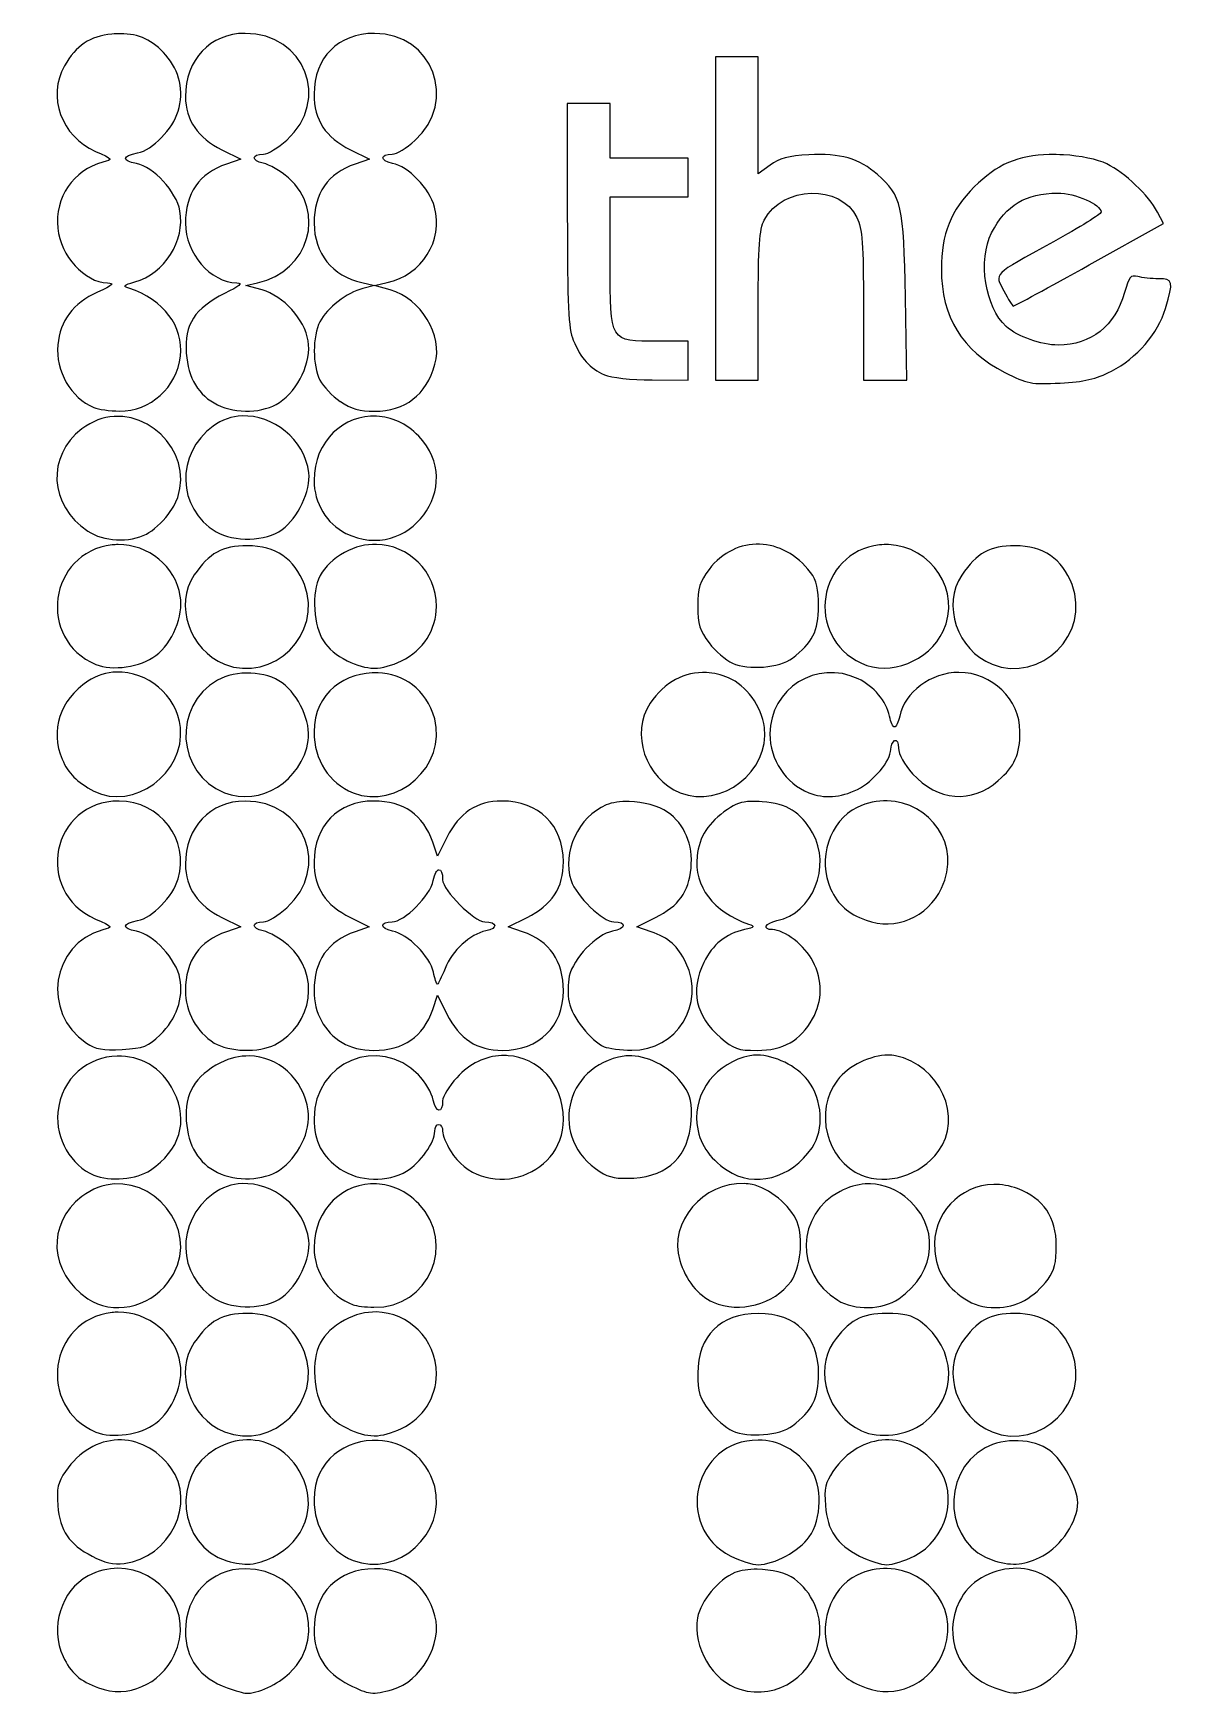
# Model space of a CAD drawing. Extents: x 1 to 209, y 3 to 284.
# Drawn here: x 8.57 to 38.69, y 239.8 to 283.84 of the extents above; entities that cross this region are included whole.
import ezdxf

# ---------------------------------------------------------------- set-up
doc = ezdxf.new("R2010")
doc.units = 0
doc.layers.add('Layer_1', color=7, linetype='CONTINUOUS')

msp = doc.modelspace()

# ---------------------------------------------------------------- linework, layer by layer
at = {"layer": 'Layer_1', "color": 7}
for points in [[(10.86776, 283.830365), (10.86776, 283.830365)], [(14.161272, 283.840287), (14.161272, 283.840287)], [(17.581011, 283.839735), (17.581011, 283.839735)], [(26.585113, 283.222925), (26.585113, 278.952109), (26.585113, 274.681293), (27.151211, 274.681293), (27.716758, 274.681293), (27.716758, 276.641415)], [(28.030399, 280.361016), (27.716758, 280.129505), (27.716758, 281.676215), (27.716758, 283.222925), (27.151211, 283.222925), (26.585113, 283.222925), (26.585113, 283.222925)], [(22.67424, 281.988203), (22.67424, 279.051879)], [(23.806437, 277.774162), (23.806437, 279.518208), (24.835556, 279.518208), (25.864674, 279.518208), (25.864674, 280.032491), (25.864674, 280.547326), (24.835556, 280.547326), (23.806437, 280.547326), (23.806437, 281.267765), (23.806437, 281.988203), (23.240338, 281.988203), (22.67424, 281.988203), (22.67424, 281.988203)], [(13.549423, 280.763403), (14.04717, 280.516458), (13.671241, 280.387474)], [(16.947114, 280.763403), (17.444861, 280.516458), (17.068932, 280.387474)], [(35.405658, 280.638828), (35.405658, 280.638828)], [(36.460687, 277.725104), (38.41695, 278.814306), (38.25875, 279.12023)], [(14.609961, 277.063646), (14.183871, 277.183811), (14.492552, 277.252162)], [(17.24918, 277.255469), (17.581011, 277.181055), (17.272331, 277.101129)], [(17.996628, 277.066402), (17.581011, 277.183811), (17.912843, 277.256571)], [(30.495985, 276.646376), (30.495985, 274.681293), (31.070903, 274.681293), (31.64582, 274.681293), (31.605031, 276.867965)], [(24.912726, 274.685152), (25.864674, 274.681293), (25.864674, 275.195577), (25.864674, 275.710412), (25.06431, 275.710412)], [(16.678672, 274.117951), (16.679774, 274.117951)], [(10.701293, 273.723833), (10.701293, 273.723833)], [(14.082448, 273.734857), (14.082448, 273.734857)], [(17.636684, 273.728242), (17.636684, 273.728242)], [(10.809883, 270.337166), (10.809883, 270.337166)], [(14.224662, 270.305195), (14.224662, 270.305195)], [(17.632274, 270.34378), (17.632274, 270.343229)], [(17.632274, 270.34378), (17.632274, 270.34378)], [(27.752035, 270.34819), (27.752035, 270.34819)], [(31.154136, 270.337166), (31.154136, 270.337166)], [(34.499463, 270.305195), (34.499463, 270.305195)], [(10.771298, 266.970342), (10.771298, 266.970342)], [(14.311754, 266.942783), (14.311754, 266.942783)], [(17.674167, 266.949949), (17.674167, 266.949949)], [(26.350846, 266.95546), (26.350846, 266.95546)], [(33.017243, 266.960972), (33.017243, 266.960972)], [(10.833585, 263.565486), (10.833585, 263.565486)], [(14.161272, 263.564383), (14.161272, 263.564383)], [(17.558963, 263.564383), (17.558963, 263.564383)], [(24.303633, 263.550605), (24.303633, 263.550605)], [(27.52273, 263.553359), (27.52273, 263.553359)], [(31.123819, 263.572101), (31.123819, 263.572101)], [(19.49428, 262.603616), (19.247335, 262.105869), (19.117799, 262.481798)], [(19.282613, 261.749784), (19.282613, 261.749784)], [(13.549423, 260.4875), (14.04717, 260.240556), (13.671241, 260.111572)], [(16.946011, 260.4875), (17.443759, 260.240556), (17.067279, 260.111572)], [(21.488576, 260.111572), (21.112096, 260.240556), (21.609844, 260.4875)], [(24.884614, 260.111572), (24.508685, 260.240556), (25.00092, 260.4875)], [(19.117799, 258.061049), (19.247335, 258.436981), (19.49428, 257.939231)], [(16.729935, 257.182966), (16.729935, 257.183516)], [(10.785629, 256.827431), (10.785629, 256.827431)], [(14.27372, 256.831289), (14.27372, 256.831289)], [(20.9324, 256.841762), (20.9324, 256.841762)], [(24.375842, 256.8368), (24.375842, 256.8368)], [(27.68589, 256.854992), (27.68589, 256.854992)], [(31.151932, 256.853889), (31.151932, 256.853889)], [(16.678672, 253.843701), (16.678672, 253.843151)], [(10.704049, 253.451787), (10.704049, 253.451787)], [(14.082448, 253.460057), (14.082448, 253.460057)], [(17.636684, 253.453441), (17.636684, 253.453441)], [(27.34138, 253.460057), (27.34138, 253.460057)], [(30.54394, 253.450134), (30.54394, 253.450134)], [(33.938326, 253.438007), (33.938326, 253.438007)], [(10.809883, 250.063467), (10.809883, 250.063467)], [(14.224662, 250.031497), (14.224662, 250.031497)], [(17.632274, 250.069532), (17.632274, 250.069532)], [(27.716758, 250.031497), (27.716758, 250.031497)], [(31.113346, 250.030947), (31.113346, 250.030947)], [(34.499463, 250.030947), (34.499463, 250.030947)], [(10.798859, 246.689481), (10.798859, 246.689481)], [(14.207574, 246.690581), (14.207574, 246.690581)], [(17.674167, 246.6757), (17.674167, 246.6757)], [(27.716758, 246.68562), (27.716758, 246.68562)], [(31.07421, 246.690031), (31.07421, 246.690031)], [(34.586003, 246.668534), (34.586003, 246.668534)], [(10.800512, 243.299506), (10.800512, 243.299506)], [(14.161272, 243.287379), (14.161272, 243.287379)], [(17.579909, 243.286826), (17.579909, 243.286826)], [(27.689748, 243.273048), (27.689748, 243.273048)], [(31.123819, 243.295645), (31.123819, 243.295645)], [(34.450954, 243.297852), (34.450954, 243.297852)]]:
    msp.add_lwpolyline(points, dxfattribs=at)
for points in [[(10.647274, 283.818789), (10.058644, 283.762232), (9.700415, 283.522965), (9.392708, 282.981493)], [(10.86776, 283.830365), (10.797115, 283.829998), (10.723831, 283.826149), (10.647274, 283.818789)], [(12.06941, 283.264266), (11.72144, 283.660588), (11.362278, 283.832875), (10.86776, 283.830365)], [(14.161272, 283.840287), (13.245122, 283.840287), (12.588103, 283.142272), (12.588103, 282.167899)], [(15.263151, 281.021371), (16.431438, 282.076826), (15.742055, 283.840287), (14.161272, 283.840287)], [(17.581011, 283.839735), (16.620694, 283.839735), (15.986345, 283.201716), (15.986345, 282.234596)], [(18.649266, 281.01145), (19.794129, 282.045738), (19.116611, 283.839735), (17.581011, 283.839735)], [(12.395178, 281.783702), (12.553081, 282.310667), (12.435085, 282.847791), (12.06941, 283.264266)], [(9.392708, 282.981493), (8.929864, 282.167056), (9.307913, 281.124582), (10.211814, 280.722613)], [(12.588103, 282.167899), (12.588103, 281.55734), (12.916765, 281.077149), (13.549423, 280.763403)], [(15.986345, 282.234596), (15.985837, 281.552183), (16.287335, 281.090583), (16.947114, 280.763403)], [(11.325269, 280.681272), (11.717389, 280.760491), (12.254293, 281.313492), (12.395178, 281.783702)], [(14.652405, 280.650404), (14.762104, 280.650404), (15.037119, 280.817156), (15.263151, 281.021371)], [(18.050095, 280.650404), (18.159795, 280.650404), (18.429246, 280.812652), (18.649266, 281.01145)], [(10.211814, 280.722613), (10.677029, 280.515716), (10.680247, 280.511477), (10.405842, 280.437083)], [(11.293299, 280.401254), (10.893841, 280.476184), (10.90758, 280.596887), (11.325269, 280.681272)], [(14.640278, 280.409523), (14.317416, 280.474067), (14.326297, 280.650404), (14.652405, 280.650404)], [(18.055607, 280.406215), (17.718832, 280.473525), (17.714956, 280.650404), (18.050095, 280.650404)], [(29.050147, 280.632213), (28.522306, 280.602383), (28.264364, 280.533961), (28.030399, 280.361016)], [(30.869709, 280.109662), (30.382735, 280.537228), (29.887161, 280.679514), (29.050147, 280.632213)], [(35.405658, 280.638828), (34.577271, 280.624215), (34.014591, 280.374444), (33.424591, 279.784444)], [(35.778282, 280.631111), (35.648251, 280.638311), (35.524, 280.640917), (35.405658, 280.638828)], [(36.92481, 280.391884), (36.679954, 280.510728), (36.221117, 280.606558), (35.778282, 280.631111)], [(10.405842, 280.437083), (9.623579, 280.22505), (9.136972, 279.511409), (9.215768, 278.691385)], [(12.44148, 279.153854), (12.346145, 279.662108), (11.743556, 280.316785), (11.293299, 280.401254)], [(13.671241, 280.387474), (12.94895, 280.139147), (12.588103, 279.619138), (12.588103, 278.826432)], [(15.305595, 280.02753), (15.103608, 280.204879), (14.804531, 280.376672), (14.640278, 280.409523)], [(17.068932, 280.387474), (16.347036, 280.139288), (15.986345, 279.619142), (15.986345, 278.828637)], [(19.165755, 279.248663), (19.030627, 279.750539), (18.484162, 280.320504), (18.055607, 280.406215)], [(31.605031, 276.867965), (31.55996, 279.303825), (31.503439, 279.55326), (30.869709, 280.109662)], [(38.25875, 279.12023), (38.031984, 279.558747), (37.399931, 280.161308), (36.92481, 280.391884)], [(14.492552, 277.252162), (15.852327, 277.555014), (16.31643, 279.139998), (15.305595, 280.02753)], [(27.87661, 278.910217), (28.348345, 279.822388), (29.901758, 279.863286), (30.323454, 278.974709)], [(33.424591, 279.784444), (32.805141, 279.164995), (32.554223, 278.539265), (32.554223, 277.61431)], [(17.912843, 277.256571), (18.836359, 277.459997), (19.404318, 278.36274), (19.165755, 279.248663)], [(33.882101, 278.570117), (34.259687, 279.306379), (34.781535, 279.620734), (35.62284, 279.620734)], [(35.62284, 279.620734), (36.093558, 279.620367), (36.773776, 279.323852), (36.773776, 279.119128)], [(11.250304, 277.274761), (12.026387, 277.485186), (12.588264, 278.371421), (12.44148, 279.153854)], [(12.588103, 278.826432), (12.588103, 278.02447), (13.247164, 277.260385), (13.946849, 277.250508)], [(15.986345, 278.828637), (15.986966, 278.030654), (16.468807, 277.430306), (17.24918, 277.255469)], [(22.67424, 279.051879), (22.67424, 276.64221), (22.702532, 276.047215), (22.832439, 275.736319)], [(27.716758, 276.641415), (27.716758, 278.210119), (27.749102, 278.663611), (27.87661, 278.910217)], [(30.323454, 278.974709), (30.465638, 278.675046), (30.495985, 278.270395), (30.495985, 276.646376)], [(36.773776, 279.119128), (36.773776, 279.067791), (36.206565, 278.713939), (35.513145, 278.332543)], [(9.215768, 278.691385), (9.285477, 277.965819), (9.924386, 277.264376), (10.529865, 277.248854)], [(34.2674, 276.100121), (33.710942, 276.594236), (33.514479, 277.853273), (33.882101, 278.570117)], [(35.513145, 278.332543), (33.865532, 277.426271), (33.959848, 277.520156), (34.205664, 277.03829)], [(25.06431, 275.710412), (23.785815, 275.710412), (23.806437, 275.676151), (23.806437, 277.774162)], [(32.554223, 277.61431), (32.554223, 276.352071), (33.105302, 275.453131), (34.228264, 274.885243)], [(34.457019, 276.636454), (34.482588, 276.636454), (35.384517, 277.126257), (36.460687, 277.725104)], [(37.74116, 277.417526), (37.55574, 277.467282), (37.50614, 277.407208), (37.390036, 276.992539)], [(10.263077, 277.003563), (9.618538, 276.710419), (9.277857, 276.257398), (9.215768, 275.611194)], [(10.529865, 277.248854), (10.733489, 277.243633), (10.677803, 277.192229), (10.263077, 277.003563)], [(11.095963, 277.107743), (10.922115, 277.166445), (10.946096, 277.192296), (11.250304, 277.274761)], [(12.453607, 275.312435), (12.53912, 276.108979), (12.019423, 276.795916), (11.095963, 277.107743)], [(13.946849, 277.250508), (14.116323, 277.248137), (14.023101, 277.168027), (13.617773, 276.967734)], [(15.828698, 275.719232), (15.732488, 276.288756), (15.174462, 276.904529), (14.609961, 277.063646)], [(17.272331, 277.101129), (16.851876, 276.992191), (16.326909, 276.585856), (16.140135, 276.224696)], [(19.178433, 275.100217), (19.397466, 275.863939), (18.813379, 276.835883), (17.996628, 277.066402)], [(34.205664, 277.03829), (34.318355, 276.817423), (34.431619, 276.636454), (34.457019, 276.636454)], [(37.390036, 276.992539), (37.142132, 276.107095), (36.511219, 275.607335), (35.641579, 275.607335)], [(38.291824, 277.358546), (38.107843, 277.359308), (37.859947, 277.385634), (37.74116, 277.417526)], [(38.474275, 276.573615), (38.689554, 277.29856), (38.675985, 277.355724), (38.291824, 277.358546)], [(13.617773, 276.967734), (12.833675, 276.580271), (12.557433, 276.149059), (12.610152, 275.394566)], [(37.044974, 274.916662), (37.713051, 275.258716), (38.278384, 275.913977), (38.474275, 276.573615)], [(16.140135, 276.224696), (15.940434, 275.840902), (15.941055, 275.064068), (16.140135, 274.679088)], [(15.069123, 274.089288), (15.572043, 274.422537), (15.921154, 275.172003), (15.828698, 275.719232)], [(22.832439, 275.736319), (23.034849, 275.251885), (23.26517, 274.995961), (23.652096, 274.82516)], [(35.641579, 275.607335), (35.18342, 275.607335), (34.577675, 275.824616), (34.2674, 276.100121)], [(9.215768, 275.611194), (9.149813, 274.925027), (9.561281, 274.211872), (10.169922, 273.956996)], [(10.849019, 273.864393), (11.659307, 273.853244), (12.365299, 274.489955), (12.453607, 275.312435)], [(12.610152, 275.394566), (12.656747, 274.728042), (12.928279, 274.278026), (13.434219, 274.028655)], [(17.579357, 273.858329), (18.394218, 273.858922), (18.94512, 274.28674), (19.178433, 275.100217)], [(23.652096, 274.82516), (23.832803, 274.745376), (24.355563, 274.687974), (24.912726, 274.685152)], [(34.228264, 274.885243), (34.822031, 274.585015), (34.930475, 274.564343), (35.692842, 274.603572)], [(35.692842, 274.603572), (36.321492, 274.635915), (36.641255, 274.709935), (37.044974, 274.916662)], [(16.140135, 274.679088), (16.225648, 274.513706), (16.468021, 274.261094), (16.678672, 274.117951)], [(10.169922, 273.956996), (10.283149, 273.909612), (10.588528, 273.868061), (10.849019, 273.864393)], [(13.434219, 274.028655), (13.931636, 273.783488), (14.647765, 273.810114), (15.069123, 274.089288)], [(16.679774, 274.117951), (16.964, 273.924827), (17.196072, 273.858329), (17.579357, 273.858329)], [(10.701293, 273.723833), (10.416813, 273.704599), (10.125586, 273.60162), (9.850768, 273.392001)], [(12.132799, 271.129262), (13.040093, 272.318808), (11.934041, 273.80718), (10.701293, 273.723833)], [(13.317912, 273.468069), (12.320849, 272.729804), (12.361645, 271.293327), (13.397287, 270.676163)], [(14.082448, 273.734857), (13.813713, 273.723844), (13.549511, 273.639554), (13.317912, 273.468069)], [(15.846888, 272.232244), (15.733646, 273.141648), (14.888653, 273.767891), (14.082448, 273.734857)], [(17.636684, 273.728242), (16.788755, 273.767987), (15.984692, 273.09553), (15.984692, 272.032704)], [(18.748485, 273.202383), (18.416424, 273.544974), (18.022106, 273.710176), (17.636684, 273.728242)], [(9.850768, 273.392001), (8.91221, 272.676116), (8.987306, 271.381182), (10.007313, 270.693802)], [(16.826398, 270.633168), (18.472064, 269.822203), (20.019614, 271.890896), (18.748485, 273.202383)], [(15.139679, 270.731836), (15.559117, 271.037341), (15.904461, 271.769879), (15.846888, 272.232244)], [(15.984692, 272.032704), (15.984692, 271.434986), (16.315632, 270.884854), (16.826398, 270.633168)], [(11.558984, 270.614427), (11.72304, 270.699291), (11.981359, 270.930719), (12.132799, 271.129262)], [(10.007313, 270.693802), (10.417382, 270.417451), (11.109969, 270.382243), (11.558984, 270.614427)], [(13.397287, 270.676163), (13.866651, 270.396453), (14.716176, 270.423367), (15.139679, 270.731836)], [(10.65003, 270.327244), (8.971852, 270.138098), (8.658069, 267.830485), (10.221185, 267.173189)], [(10.809883, 270.337166), (10.756926, 270.336517), (10.703489, 270.333269), (10.65003, 270.327244)], [(12.452504, 268.975664), (12.324737, 269.763064), (11.604239, 270.346734), (10.809883, 270.337166)], [(14.224662, 270.305195), (13.560593, 270.305195), (13.215374, 270.116087), (12.819614, 269.534596)], [(15.731133, 269.279935), (15.468214, 269.968416), (14.973171, 270.305195), (14.224662, 270.305195)], [(16.79112, 270.128806), (16.183298, 269.787177), (15.951278, 269.343554), (16.003433, 268.622335)], [(17.632274, 270.343229), (17.353696, 270.349641), (17.065136, 270.282815), (16.79112, 270.128806)], [(19.214813, 268.70171), (19.214813, 269.648071), (18.46801, 270.324543), (17.632274, 270.34378)], [(27.752035, 270.34819), (27.259935, 270.363659), (26.770619, 270.143232), (26.418646, 269.681771)], [(29.100309, 269.597435), (28.739036, 270.081319), (28.244137, 270.332721), (27.752035, 270.34819)], [(30.92428, 270.327244), (29.276667, 270.141513), (28.932646, 267.902666), (30.444172, 267.202955)], [(31.154136, 270.337166), (31.078816, 270.339283), (31.002111, 270.33601), (30.92428, 270.327244)], [(32.602729, 268.049622), (33.098029, 269.093375), (32.283916, 270.305408), (31.154136, 270.337166)], [(34.499463, 270.305195), (33.835394, 270.305195), (33.490174, 270.115536), (33.094414, 269.534045)], [(36.00483, 269.28214), (35.742928, 269.96794), (35.246872, 270.305195), (34.499463, 270.305195)], [(12.819614, 269.534596), (12.288528, 268.754255), (12.698237, 267.545917), (13.617773, 267.179254)], [(26.418646, 269.681771), (26.172605, 269.359191), (26.122092, 269.193382), (26.122092, 268.71053)], [(29.311975, 268.71053), (29.311975, 269.158443), (29.258071, 269.386135), (29.100309, 269.597435)], [(33.094414, 269.534045), (32.563328, 268.753701), (32.972485, 267.545392), (33.892022, 267.178701)], [(13.617773, 267.179254), (14.899599, 266.668093), (16.225304, 267.986003), (15.731133, 269.279935)], [(33.892022, 267.178701), (35.183555, 266.663702), (36.503094, 267.977458), (36.00483, 269.28214)], [(11.803173, 267.406353), (12.242452, 267.741382), (12.537199, 268.453866), (12.452504, 268.975664)], [(16.003433, 268.622335), (16.054205, 267.920646), (16.279786, 267.564973), (16.85947, 267.271857)], [(18.293181, 267.267999), (18.870806, 267.550024), (19.214813, 268.084886), (19.214813, 268.70171)], [(26.122092, 268.71053), (26.122092, 268.227789), (26.172336, 268.062026), (26.418095, 267.739841)], [(28.619097, 267.339105), (29.143551, 267.73066), (29.311975, 268.064608), (29.311975, 268.71053)], [(26.418095, 267.739841), (26.58105, 267.52617), (26.858813, 267.286301), (27.035456, 267.206263)], [(30.444172, 267.202955), (31.197592, 266.854213), (32.227006, 267.257847), (32.602729, 268.049622)], [(10.221185, 267.173189), (10.651687, 266.992172), (11.406114, 267.103472), (11.803173, 267.406353)], [(27.035456, 267.206263), (27.45941, 267.014267), (28.275633, 267.082678), (28.619097, 267.339105)], [(30.354324, 266.793403), (29.262857, 267.311337), (28.02599, 266.537396), (28.02599, 265.336541)], [(10.771298, 266.970342), (10.507464, 266.963258), (10.243914, 266.886155), (10.007313, 266.726705)], [(12.453607, 265.505764), (12.35914, 266.385513), (11.5628, 266.99161), (10.771298, 266.970342)], [(14.311754, 266.942783), (14.000289, 266.955314), (13.680852, 266.893741), (13.433667, 266.754817)], [(15.142986, 266.685916), (14.92655, 266.843509), (14.623217, 266.930241), (14.311754, 266.942783)], [(17.674167, 266.949949), (16.839808, 266.989336), (15.984692, 266.436821), (15.984692, 265.388354)], [(16.85947, 267.271857), (17.378082, 267.009672), (17.762096, 267.008685), (18.293181, 267.267999)], [(19.170716, 265.738377), (18.959603, 266.53066), (18.323112, 266.919313), (17.674167, 266.949949)], [(26.350846, 266.95546), (25.775649, 266.987354), (25.240455, 266.704822), (24.863667, 266.145725)], [(26.935135, 266.817104), (26.738905, 266.899098), (26.542579, 266.944829), (26.350846, 266.95546)], [(33.017243, 266.960972), (32.284707, 266.960972), (31.580418, 266.440512), (31.453447, 265.805625)], [(34.628997, 265.398827), (34.630126, 266.24699), (33.89374, 266.960972), (33.017243, 266.960972)], [(10.007313, 266.726705), (9.26552, 266.226833), (9.006418, 265.436789), (9.332075, 264.667366)], [(13.433667, 266.754817), (12.238654, 266.083185), (12.349918, 264.28876), (13.617773, 263.783215)], [(15.830903, 265.159601), (15.904958, 265.649624), (15.581955, 266.366271), (15.142986, 266.685916)], [(27.879366, 265.510725), (27.806694, 266.062329), (27.402015, 266.622032), (26.935135, 266.817104)], [(31.185005, 265.805625), (31.106209, 266.199635), (30.774355, 266.594069), (30.354324, 266.793403)], [(24.863667, 266.145725), (24.331171, 265.355531), (24.736246, 264.150979), (25.65852, 263.783215)], [(17.013811, 263.783215), (18.187121, 263.315347), (19.499392, 264.504925), (19.170716, 265.738377)], [(31.318951, 265.520095), (31.276504, 265.520095), (31.216445, 265.648484), (31.185005, 265.805625)], [(31.453447, 265.805625), (31.422007, 265.648484), (31.361397, 265.520095), (31.318951, 265.520095)], [(10.169922, 263.829519), (11.207032, 263.288753), (12.583203, 264.298728), (12.453607, 265.505764)], [(13.617773, 263.783215), (14.556332, 263.408932), (15.671109, 264.102228), (15.830903, 265.159601)], [(15.984692, 265.388354), (15.984692, 264.65356), (16.380702, 264.035663), (17.013811, 263.783215)], [(25.65852, 263.783215), (26.739967, 263.351979), (28.031484, 264.356436), (27.879366, 265.510725)], [(28.02599, 265.336541), (28.02599, 264.65297), (28.439525, 264.028664), (29.055108, 263.783215)], [(31.216425, 264.928642), (31.216419, 265.020844), (31.262337, 265.124606), (31.318951, 265.159601)], [(31.318951, 265.159601), (31.377314, 265.195669), (31.422027, 265.109244), (31.422027, 264.960062)], [(34.05849, 264.103472), (34.492322, 264.484388), (34.628997, 264.792614), (34.628997, 265.398827)], [(9.332075, 264.667366), (9.490232, 264.293676), (9.719947, 264.06413), (10.169922, 263.829519)], [(30.334481, 263.871963), (30.760774, 264.080101), (31.216425, 264.625761), (31.216425, 264.928642)], [(31.422027, 264.960062), (31.422027, 264.802469), (31.570958, 264.532331), (31.793547, 264.285923)], [(31.793547, 264.285923), (32.449516, 263.559878), (33.356152, 263.486817), (34.05849, 264.103472)], [(29.055108, 263.783215), (29.460577, 263.621502), (29.881486, 263.650785), (30.334481, 263.871963)], [(10.833585, 263.565486), (9.046244, 263.565486), (8.570099, 261.177923), (10.211814, 260.447814)], [(12.395178, 261.508902), (12.702377, 262.534215), (11.919181, 263.565486), (10.833585, 263.565486)], [(14.161272, 263.564383), (13.245122, 263.564383), (12.588103, 262.866368), (12.588103, 261.891996)], [(15.263151, 260.745468), (16.431438, 261.800923), (15.742055, 263.564383), (14.161272, 263.564383)], [(17.558963, 263.564383), (16.620094, 263.563536), (15.984692, 262.916104), (15.984692, 261.958693)], [(19.117799, 262.481798), (18.869613, 263.203694), (18.349467, 263.564383), (17.558963, 263.564383)], [(20.945078, 263.564383), (20.284791, 263.564383), (19.817396, 263.255211), (19.49428, 262.603616)], [(22.571163, 261.960898), (22.571163, 262.922937), (21.920608, 263.564383), (20.945078, 263.564383)], [(23.70391, 263.461857), (22.965109, 263.155843), (22.526558, 262.213481), (22.77401, 261.463701)], [(24.303633, 263.550605), (24.077735, 263.555685), (23.863116, 263.527801), (23.70391, 263.461857)], [(25.323932, 263.274444), (25.088012, 263.442437), (24.680129, 263.542138), (24.303633, 263.550605)], [(26.903164, 263.342243), (26.400047, 262.997), (26.157451, 262.623739), (26.102248, 262.109727)], [(27.52273, 263.553359), (27.265171, 263.548025), (27.120059, 263.491067), (26.903164, 263.342243)], [(27.824796, 263.542886), (27.707145, 263.551098), (27.608583, 263.555137), (27.52273, 263.553359)], [(29.151021, 262.727089), (28.837444, 263.278523), (28.482544, 263.49694), (27.824796, 263.542886)], [(30.327865, 263.396813), (29.611501, 263.056877), (29.269103, 262.005266), (29.628372, 261.248176)], [(31.123819, 263.572101), (30.866489, 263.577972), (30.596597, 263.524338), (30.327865, 263.396813)], [(32.559185, 261.259753), (33.110802, 262.399239), (32.238913, 263.546653), (31.123819, 263.572101)], [(25.941845, 261.792778), (26.001027, 262.408756), (25.773653, 262.954207), (25.323932, 263.274444)], [(28.208442, 260.405368), (29.150728, 260.593638), (29.655719, 261.839556), (29.151021, 262.727089)], [(26.102248, 262.109727), (26.016735, 261.313212), (26.531324, 260.632706), (27.459891, 260.313315)], [(12.588103, 261.891996), (12.588103, 261.281408), (12.916765, 260.801246), (13.549423, 260.4875)], [(15.984692, 261.958693), (15.984184, 261.27628), (16.286204, 260.814708), (16.946011, 260.4875)], [(19.132131, 261.463151), (19.166774, 261.647823), (19.229043, 261.744741), (19.282613, 261.749784)], [(19.282613, 261.749784), (19.336182, 261.754836), (19.380729, 261.668267), (19.380729, 261.486855)], [(21.609844, 260.4875), (22.270018, 260.814906), (22.571163, 261.276452), (22.571163, 261.960898)], [(25.00092, 260.4875), (25.626494, 260.801021), (25.880405, 261.15329), (25.941845, 261.792778)], [(11.325269, 260.405921), (11.717389, 260.485141), (12.254293, 261.038691), (12.395178, 261.508902)], [(18.048442, 260.373951), (18.369695, 260.373951), (19.057455, 261.065076), (19.132131, 261.463151)], [(19.380729, 261.486855), (19.380729, 261.210107), (20.216334, 260.373951), (20.493082, 260.373951)], [(22.77401, 261.463701), (22.910126, 261.05129), (23.612113, 260.373951), (23.903451, 260.373951)], [(29.628372, 261.248176), (29.83637, 260.809829), (30.078423, 260.595027), (30.56599, 260.416944)], [(30.56599, 260.416944), (31.342751, 260.133283), (32.186595, 260.490048), (32.559185, 261.259753)], [(14.652405, 260.374501), (14.762104, 260.374501), (15.037119, 260.541252), (15.263151, 260.745468)], [(10.211814, 260.447814), (10.677029, 260.240911), (10.680247, 260.236125), (10.405842, 260.161731)], [(11.293299, 260.125903), (10.893841, 260.200833), (10.90758, 260.321536), (11.325269, 260.405921)], [(14.640278, 260.133619), (14.317416, 260.198163), (14.326297, 260.374501), (14.652405, 260.374501)], [(18.054505, 260.130314), (17.717758, 260.197649), (17.713302, 260.373951), (18.048442, 260.373951)], [(20.493082, 260.373951), (20.827035, 260.373951), (20.85078, 260.199803), (20.525603, 260.134722)], [(23.903451, 260.373951), (24.255297, 260.373951), (24.227974, 260.193283), (23.865968, 260.125352)], [(27.459891, 260.313315), (27.639074, 260.251678), (27.625289, 260.233178), (27.354609, 260.171654)], [(28.091033, 260.168346), (27.814173, 260.168346), (27.901074, 260.3439), (28.208442, 260.405368)], [(10.405842, 260.161731), (9.041015, 259.791794), (8.777075, 257.983825), (9.969831, 257.173593)], [(12.44148, 258.879053), (12.346145, 259.387307), (11.743556, 260.041434), (11.293299, 260.125903)], [(13.671241, 260.111572), (12.953409, 259.864768), (12.588103, 259.343399), (12.588103, 258.564861)], [(15.305595, 259.751628), (15.103608, 259.928948), (14.804531, 260.100768), (14.640278, 260.133619)], [(17.067279, 260.111572), (16.345382, 259.863385), (15.984692, 259.343267), (15.984692, 258.552734)], [(19.137092, 259.046073), (19.055332, 259.454956), (18.462627, 260.048692), (18.054505, 260.130314)], [(20.525603, 260.134722), (20.106419, 260.050902), (19.635988, 259.617976), (19.44467, 259.139779)], [(22.570612, 258.552734), (22.571233, 259.343267), (22.210473, 259.863385), (21.488576, 260.111572)], [(23.865968, 260.125352), (23.440574, 260.045568), (22.83021, 259.408694), (22.726606, 258.936932)], [(25.805694, 259.294118), (25.597668, 259.732493), (25.352115, 259.950874), (24.884614, 260.111572)], [(27.354609, 260.171654), (26.862019, 260.059696), (26.509062, 259.774336), (26.281393, 259.304041)], [(29.160941, 259.338768), (28.956979, 259.738536), (28.402805, 260.168346), (28.091033, 260.168346)], [(14.948407, 257.128945), (15.968725, 257.656588), (16.152628, 259.007888), (15.305595, 259.751628)], [(19.240169, 258.727469), (19.218466, 258.727469), (19.172116, 258.870954), (19.137092, 259.046073)], [(19.44467, 259.139779), (19.353992, 258.913154), (19.2619, 258.727469), (19.240169, 258.727469)], [(22.726606, 258.936932), (22.686926, 258.756338), (22.683965, 258.448879), (22.720542, 258.253976)], [(24.374188, 256.984527), (25.564602, 256.969484), (26.325943, 258.197797), (25.805694, 259.294118)], [(26.281393, 259.304041), (25.915182, 258.5476), (26.060661, 257.896175), (26.727326, 257.310846)], [(29.152122, 257.813555), (29.418314, 258.287095), (29.421475, 258.828059), (29.160941, 259.338768)], [(11.921133, 257.392425), (12.348417, 257.806558), (12.54006, 258.35364), (12.44148, 258.879053)], [(12.588103, 258.564861), (12.588103, 257.993502), (12.88025, 257.459653), (13.349332, 257.173593)], [(15.984692, 258.552734), (15.985143, 257.962861), (16.250552, 257.475263), (16.729935, 257.182966)], [(20.965473, 256.978465), (21.922912, 256.979029), (22.570612, 257.613865), (22.570612, 258.552734)], [(17.558963, 256.978465), (18.349467, 256.9779), (18.869613, 257.339125), (19.117799, 258.061049)], [(22.720542, 258.253976), (22.79282, 257.86863), (23.30779, 257.213542), (23.646033, 257.076579)], [(19.49428, 257.939231), (19.821488, 257.279452), (20.28306, 256.978465), (20.965473, 256.978465)], [(27.688646, 256.977911), (28.377975, 256.977911), (28.826522, 257.234265), (29.152122, 257.813555)], [(9.969831, 257.173593), (10.211611, 257.009255), (10.402113, 256.975117), (10.915165, 257.003819)], [(10.915165, 257.003819), (11.483702, 257.035626), (11.599343, 257.080542), (11.921133, 257.392425)], [(13.349332, 257.173593), (13.736371, 256.937599), (14.535488, 256.915416), (14.948407, 257.128945)], [(18.739115, 256.335195), (17.711684, 257.395222), (15.984692, 256.669767), (15.984692, 255.178194)], [(16.729935, 257.183516), (16.941235, 257.054682), (17.247784, 256.978465), (17.558963, 256.978465)], [(26.727326, 257.310846), (27.05905, 257.019593), (27.179573, 256.977911), (27.688646, 256.977911)], [(10.785629, 256.827431), (10.035101, 256.80776), (9.305811, 256.274013), (9.215768, 255.336944)], [(12.284935, 255.888158), (11.965932, 256.54713), (11.369374, 256.842733), (10.785629, 256.827431)], [(14.27372, 256.831289), (14.023476, 256.835917), (13.764675, 256.77912), (13.515247, 256.651042)], [(15.830903, 255.384349), (15.700177, 256.249389), (15.024451, 256.81744), (14.27372, 256.831289)], [(20.9324, 256.841762), (20.520979, 256.824298), (20.098569, 256.640817), (19.752248, 256.257474)], [(21.107687, 256.839007), (21.049609, 256.843179), (20.991175, 256.844257), (20.9324, 256.841762)], [(22.571163, 255.156147), (22.571163, 256.144137), (21.882056, 256.783353), (21.107687, 256.839007)], [(24.171341, 256.826327), (22.579946, 256.584406), (22.174169, 254.630254), (23.537444, 253.773145)], [(23.646033, 257.076579), (23.762365, 257.029476), (24.090132, 256.988196), (24.374188, 256.984527)], [(24.375842, 256.8368), (24.305499, 256.839679), (24.237014, 256.836233), (24.171341, 256.826327)], [(25.743958, 256.052973), (25.448143, 256.494214), (24.86824, 256.816647), (24.375842, 256.8368)], [(27.499028, 256.837904), (26.616999, 256.661487), (26.005074, 255.878628), (26.098941, 255.045903)], [(27.68589, 256.854992), (27.620531, 256.855258), (27.557702, 256.849616), (27.499028, 256.837904)], [(29.023138, 256.190777), (28.733694, 256.570256), (28.1434, 256.853118), (27.68589, 256.854992)], [(31.151932, 256.853889), (30.68885, 256.854171), (30.100326, 256.575096), (29.809722, 256.194084)], [(31.340998, 256.83625), (31.281195, 256.848216), (31.218087, 256.853861), (31.151932, 256.853889)], [(32.469887, 254.306173), (33.137709, 255.208296), (32.516256, 256.601215), (31.340998, 256.83625)], [(13.515247, 256.651042), (12.835289, 256.301905), (12.560114, 255.836173), (12.610152, 255.120316)], [(19.133785, 255.666021), (19.097491, 255.847518), (18.919991, 256.148562), (18.739115, 256.335195)], [(11.663164, 253.815039), (12.443057, 254.345814), (12.668193, 255.096471), (12.284935, 255.888158)], [(19.752248, 256.257474), (19.548032, 256.031443), (19.380729, 255.756979), (19.380729, 255.647279)], [(25.945703, 255.12252), (25.978526, 255.592082), (25.942644, 255.756612), (25.743958, 256.052973)], [(29.138894, 254.409249), (29.46836, 254.893937), (29.417656, 255.67352), (29.023138, 256.190777)], [(29.809722, 256.194084), (29.183302, 255.372789), (29.511484, 254.073286), (30.444172, 253.682747)], [(19.380729, 255.647279), (19.380729, 255.30579), (19.203155, 255.319145), (19.133785, 255.666021)], [(9.215768, 255.336944), (9.149813, 254.650778), (9.561281, 253.937594), (10.169922, 253.682747)], [(12.610152, 255.120316), (12.656747, 254.453792), (12.928279, 254.003777), (13.434219, 253.754406)], [(15.068572, 253.815592), (15.564606, 254.145224), (15.910602, 254.857186), (15.830903, 255.384349)], [(15.984692, 255.178194), (15.984692, 254.576073), (16.194717, 254.172546), (16.678672, 253.843701)], [(19.174575, 254.843606), (19.174772, 254.942666), (19.221038, 255.023856), (19.277652, 255.023853)], [(19.277652, 255.023853), (19.334266, 255.023858), (19.38128, 254.942666), (19.38128, 254.843606)], [(19.586333, 254.32822), (20.412482, 252.973243), (22.571163, 253.572144), (22.571163, 255.156147)], [(24.428208, 253.608333), (25.353388, 253.667431), (25.880792, 254.193727), (25.945703, 255.12252)], [(26.098941, 255.045903), (26.157502, 254.526275), (26.400185, 254.150234), (26.892691, 253.815039)], [(18.429883, 253.78858), (18.790845, 254.008657), (19.174575, 254.551308), (19.174575, 254.843606)], [(19.38128, 254.843606), (19.381506, 254.744546), (19.473867, 254.512709), (19.586333, 254.32822)], [(26.892691, 253.815039), (27.603948, 253.330943), (28.581787, 253.589619), (29.138894, 254.409249)], [(30.444172, 253.682747), (31.113236, 253.402585), (32.003825, 253.676594), (32.469887, 254.306173)], [(10.169922, 253.682747), (10.584111, 253.509321), (11.308213, 253.573456), (11.663164, 253.815039)], [(13.434219, 253.754406), (13.932285, 253.508929), (14.647355, 253.535653), (15.068572, 253.815592)], [(16.678672, 253.843151), (17.166888, 253.51137), (17.936304, 253.487647), (18.429883, 253.78858)], [(23.537444, 253.773145), (23.781143, 253.619842), (23.993896, 253.580676), (24.428208, 253.608333)], [(10.704049, 253.451787), (10.419139, 253.432286), (10.127078, 253.328504), (9.850768, 253.117752)], [(12.124531, 250.84454), (13.037809, 252.041904), (11.938662, 253.536305), (10.704049, 253.451787)], [(14.082448, 253.460057), (13.813713, 253.44905), (13.549511, 253.364753), (13.317912, 253.193269)], [(15.846888, 251.957443), (15.733646, 252.866848), (14.888653, 253.493091), (14.082448, 253.460057)], [(17.636684, 253.453441), (16.78833, 253.493156), (15.983303, 252.821266), (15.985243, 251.760108)], [(18.748485, 252.928133), (18.416627, 253.270513), (18.022299, 253.43539), (17.636684, 253.453441)], [(27.34138, 253.460057), (26.279437, 253.50782), (25.340434, 252.44214), (25.642535, 251.433789)], [(27.554701, 253.435252), (27.483143, 253.448686), (27.412176, 253.456867), (27.34138, 253.460057)], [(28.746427, 252.448575), (28.56747, 252.880688), (27.997959, 253.352109), (27.554701, 253.435252)], [(29.878074, 253.253902), (28.716249, 252.656324), (28.681632, 251.072767), (29.815234, 250.38152)], [(30.54394, 253.450134), (30.32491, 253.434386), (30.101656, 253.368902), (29.878074, 253.253902)], [(31.586842, 253.117752), (31.26276, 253.364942), (30.908992, 253.476383), (30.54394, 253.450134)], [(33.938326, 253.438007), (33.04871, 253.419154), (32.294277, 252.663744), (32.378938, 251.695617)], [(34.567261, 253.327215), (34.356209, 253.407817), (34.14362, 253.442353), (33.938326, 253.438007)], [(35.590316, 251.821294), (35.590316, 252.568703), (35.253033, 253.065312), (34.567261, 253.327215)], [(9.850768, 253.117752), (8.91221, 252.401867), (8.987306, 251.106905), (10.007313, 250.419552)], [(13.317912, 253.193269), (12.320849, 252.455004), (12.361645, 251.017976), (13.397287, 250.400813)], [(17.564475, 250.193555), (19.011739, 250.163865), (19.757571, 251.886987), (18.748485, 252.928133)], [(31.430296, 250.419552), (32.450303, 251.106905), (32.525397, 252.401867), (31.586842, 253.117752)], [(28.582716, 250.87651), (28.830027, 251.210915), (28.916212, 252.038732), (28.746427, 252.448575)], [(15.139679, 250.457034), (15.559117, 250.76254), (15.904461, 251.495079), (15.846888, 251.957443)], [(15.985243, 251.760108), (15.986118, 251.11032), (16.412141, 250.489572), (17.013811, 250.260802)], [(32.378938, 251.695617), (32.427339, 251.142349), (32.662368, 250.762633), (33.170481, 250.416798)], [(35.374792, 250.938799), (35.534642, 251.154501), (35.590316, 251.381592), (35.590316, 251.821294)], [(25.642535, 251.433789), (25.797334, 250.917178), (26.128057, 250.504194), (26.52503, 250.331358)], [(10.007313, 250.419552), (10.657412, 249.981459), (11.61258, 250.17333), (12.124531, 250.84454)], [(26.52503, 250.331358), (27.228413, 250.02509), (28.129553, 250.263777), (28.582716, 250.87651)], [(33.9951, 250.185285), (34.532, 250.185285), (35.009794, 250.44618), (35.374792, 250.938799)], [(13.397287, 250.400813), (13.866651, 250.121102), (14.716176, 250.148565), (15.139679, 250.457034)], [(17.013811, 250.260802), (17.098703, 250.228516), (17.346627, 250.19807), (17.564475, 250.193555)], [(29.815234, 250.38152), (30.266874, 250.106128), (30.990509, 250.123163), (31.430296, 250.419552)], [(33.170481, 250.416798), (33.404274, 250.257681), (33.662445, 250.185285), (33.9951, 250.185285)], [(10.65003, 250.053547), (8.971852, 249.864402), (8.658069, 247.556789), (10.221185, 246.899493)], [(10.809883, 250.063467), (10.756926, 250.062903), (10.703489, 250.059586), (10.65003, 250.053547)], [(12.452504, 248.701965), (12.324737, 249.489337), (11.604239, 250.073034), (10.809883, 250.063467)], [(14.224662, 250.031497), (13.560593, 250.0315), (13.215374, 249.841838), (12.819614, 249.260347)], [(15.731133, 249.005687), (15.468214, 249.694168), (14.973171, 250.031497), (14.224662, 250.031497)], [(16.79112, 249.855108), (16.183298, 249.513509), (15.951278, 249.069856), (16.003433, 248.348637)], [(17.632274, 250.069532), (17.353696, 250.075938), (17.065136, 250.009119), (16.79112, 249.855108)], [(19.214813, 248.426908), (19.214813, 249.373273), (18.46801, 250.050293), (17.632274, 250.069532)], [(27.716758, 250.031497), (26.719328, 250.0315), (26.122092, 249.437253), (26.122092, 248.446201)], [(29.311975, 248.436281), (29.311975, 249.438142), (28.71862, 250.031497), (27.716758, 250.031497)], [(31.113346, 250.030947), (30.438242, 250.030947), (30.096113, 249.844745), (29.698377, 249.260347)], [(31.999702, 249.81873), (31.788374, 249.97652), (31.561261, 250.030947), (31.113346, 250.030947)], [(32.071908, 247.128246), (33.001946, 247.837611), (32.968232, 249.095648), (31.999702, 249.81873)], [(34.499463, 250.030947), (33.835394, 250.030947), (33.490174, 249.841838), (33.094414, 249.260347)], [(36.00483, 249.007891), (35.742928, 249.693691), (35.246872, 250.030947), (34.499463, 250.030947)], [(12.819614, 249.260347), (12.288528, 248.480003), (12.698237, 247.271668), (13.617773, 246.905005)], [(29.698377, 249.260347), (29.182814, 248.502835), (29.554353, 247.340638), (30.444172, 246.928706)], [(33.094414, 249.260347), (32.563328, 248.480003), (32.972485, 247.271143), (33.892022, 246.904452)], [(13.617773, 246.905005), (14.899599, 246.393844), (16.225304, 247.711754), (15.731133, 249.005687)], [(33.892022, 246.904452), (35.183555, 246.389453), (36.503094, 247.703206), (36.00483, 249.007891)], [(11.803173, 247.132104), (12.242452, 247.46713), (12.537199, 248.180136), (12.452504, 248.701965)], [(18.293181, 246.99375), (18.870806, 247.275775), (19.214813, 247.810086), (19.214813, 248.426908)], [(26.122092, 248.446201), (26.122092, 247.952256), (26.170953, 247.789583), (26.418095, 247.465592)], [(28.619097, 247.064306), (29.143551, 247.455861), (29.311975, 247.790359), (29.311975, 248.436281)], [(16.003433, 248.348637), (16.054205, 247.646948), (16.279786, 247.290727), (16.85947, 246.997608)], [(10.221185, 246.899493), (10.651687, 246.718476), (11.406114, 246.829223), (11.803173, 247.132104)], [(26.418095, 247.465592), (26.58105, 247.251918), (26.858813, 247.011502), (27.035456, 246.931464)], [(27.035456, 246.931464), (27.45941, 246.739468), (28.275633, 246.807878), (28.619097, 247.064306)], [(30.444172, 246.928706), (30.903093, 246.716278), (31.652385, 246.808262), (32.071908, 247.128246)], [(10.798859, 246.689481), (10.287708, 246.671754), (9.779716, 246.394121), (9.416962, 245.860453)], [(12.200599, 245.956914), (11.824425, 246.464973), (11.310009, 246.707193), (10.798859, 246.689481)], [(14.207574, 246.690581), (13.939337, 246.684485), (13.661112, 246.607825), (13.38957, 246.455214)], [(15.656167, 245.759028), (15.339573, 246.37557), (14.797695, 246.704018), (14.207574, 246.690581)], [(17.674167, 246.6757), (16.839808, 246.715087), (15.984692, 246.162019), (15.984692, 245.113555)], [(16.85947, 246.997608), (17.378082, 246.735426), (17.762096, 246.734453), (18.293181, 246.99375)], [(19.170716, 245.463575), (18.959603, 246.255863), (18.323112, 246.645064), (17.674167, 246.6757)], [(27.716758, 246.68562), (26.014196, 246.68562), (25.471947, 244.391901), (26.993012, 243.624172)], [(29.097001, 245.932109), (28.732003, 246.4247), (28.253687, 246.68562), (27.716758, 246.68562)], [(31.07421, 246.690031), (30.562821, 246.673267), (30.054827, 246.394835), (29.691211, 245.8599)], [(32.478706, 245.951402), (32.100571, 246.462012), (31.5856, 246.706803), (31.07421, 246.690031)], [(34.586003, 246.668534), (34.274534, 246.681065), (33.955651, 246.619492), (33.708467, 246.480568)], [(35.417785, 246.411667), (35.201335, 246.56926), (34.897469, 246.655992), (34.586003, 246.668534)], [(13.38957, 246.455214), (12.205394, 245.789677), (12.393214, 243.884674), (13.681163, 243.499046)], [(33.708467, 246.480568), (32.488703, 245.795022), (32.646736, 243.891603), (33.955965, 243.499596)], [(36.156415, 245.03418), (36.156415, 245.410156), (35.748352, 246.170931), (35.417785, 246.411667)], [(9.416962, 245.860453), (9.217516, 245.566092), (9.181438, 245.406168), (9.217422, 244.958112)], [(10.964774, 243.427387), (12.177314, 243.578347), (12.88654, 245.030522), (12.200599, 245.956914)], [(14.897144, 243.59716), (15.740198, 244.00881), (16.071175, 244.950884), (15.656167, 245.759028)], [(29.065031, 244.12688), (29.397489, 244.592998), (29.413683, 245.504683), (29.097001, 245.932109)], [(29.691211, 245.8599), (29.491765, 245.565542), (29.456239, 245.405618), (29.492222, 244.957562)], [(31.837644, 243.624172), (32.687556, 244.052755), (33.012134, 245.231086), (32.478706, 245.951402)], [(17.013811, 243.508966), (18.187121, 243.041098), (19.499392, 244.230128), (19.170716, 245.463575)], [(9.217422, 244.958112), (9.270705, 244.2941), (9.512652, 243.935931), (10.124171, 243.617557)], [(15.984692, 245.113555), (15.984692, 244.378761), (16.380702, 243.761442), (17.013811, 243.508966)], [(29.492222, 244.957562), (29.545534, 244.293211), (29.7889, 243.933911), (30.395113, 243.624172)], [(35.234231, 243.630234), (35.721544, 243.887931), (36.156415, 244.549886), (36.156415, 245.03418)], [(27.712899, 243.394866), (28.140184, 243.398563), (28.800617, 243.756125), (29.065031, 244.12688)], [(10.124171, 243.617557), (10.447569, 243.449296), (10.693784, 243.393633), (10.964774, 243.427387)], [(13.681163, 243.499046), (14.15905, 243.355959), (14.451967, 243.379793), (14.897144, 243.59716)], [(26.993012, 243.624172), (27.245347, 243.496805), (27.56922, 243.394866), (27.712899, 243.394866)], [(30.395113, 243.624172), (30.644344, 243.496805), (30.967522, 243.392659), (31.113346, 243.392659)], [(31.113346, 243.392659), (31.25917, 243.392659), (31.585083, 243.496805), (31.837644, 243.624172)], [(33.955965, 243.499596), (34.453466, 243.350639), (34.766081, 243.382669), (35.234231, 243.630234)], [(10.013928, 243.097209), (9.308231, 242.721684), (8.997492, 241.722096), (9.353572, 240.971723)], [(10.800512, 243.299506), (10.542868, 243.298942), (10.275426, 243.236353), (10.013928, 243.097209)], [(12.293754, 241.005347), (12.847481, 242.139974), (11.916971, 243.301764), (10.800512, 243.299506)], [(14.161272, 243.287379), (13.257596, 243.287379), (12.588103, 242.589074), (12.588103, 241.645859)], [(15.336463, 240.529097), (16.416696, 241.576113), (15.687727, 243.287379), (14.161272, 243.287379)], [(17.579909, 243.286826), (16.61962, 243.286826), (15.984692, 242.648806), (15.984692, 241.681687)], [(19.177331, 242.044938), (18.944159, 242.857964), (18.392681, 243.286826), (17.579909, 243.286826)], [(27.100499, 243.184853), (26.668389, 243.005868), (26.196995, 242.436383), (26.113824, 241.993125)], [(27.689748, 243.273048), (27.466599, 243.276378), (27.254201, 243.248523), (27.100499, 243.184853)], [(28.672014, 243.021142), (28.463011, 243.175712), (28.061663, 243.267494), (27.689748, 243.273048)], [(30.327865, 243.12036), (29.611501, 242.780423), (29.269103, 241.728813), (29.628372, 240.971723)], [(31.123819, 243.295645), (30.866489, 243.301516), (30.596597, 243.247885), (30.327865, 243.12036)], [(32.559185, 240.983297), (33.110802, 242.122764), (32.238913, 243.270192), (31.123819, 243.295645)], [(34.450954, 243.297852), (33.862716, 243.27169), (33.276989, 242.945746), (33.032127, 242.429686)], [(35.222657, 243.137449), (34.986251, 243.259693), (34.718337, 243.30974), (34.450954, 243.297852)], [(36.059951, 241.198825), (36.294026, 241.908134), (35.918448, 242.777644), (35.222657, 243.137449)], [(29.340638, 241.541129), (29.394345, 242.100183), (29.132036, 242.680923), (28.672014, 243.021142)], [(33.032127, 242.429686), (32.584523, 241.486474), (32.98987, 240.490707), (33.962577, 240.143799)], [(18.060018, 240.100252), (18.804322, 240.30698), (19.385667, 241.318414), (19.177331, 242.044938)], [(26.113824, 241.993125), (25.970398, 241.228472), (26.508669, 240.321337), (27.234996, 240.10411)], [(12.588103, 241.645859), (12.588103, 240.918347), (12.967434, 240.400153), (13.687778, 240.143246)], [(15.984692, 241.681687), (15.984212, 241.013385), (16.284238, 240.54103), (16.907977, 240.225928)], [(27.234996, 240.10411), (28.236999, 239.80439), (29.239518, 240.488779), (29.340638, 241.541129)], [(9.353572, 240.971723), (9.561598, 240.533347), (9.804173, 240.318545), (10.29174, 240.140491)], [(10.29174, 240.140491), (11.065199, 239.858015), (11.9125, 240.224128), (12.293754, 241.005347)], [(29.628372, 240.971723), (29.83637, 240.533347), (30.078423, 240.318545), (30.56599, 240.140491)], [(30.56599, 240.140491), (31.342751, 239.85683), (32.186595, 240.213595), (32.559185, 240.983297)], [(34.915077, 240.095841), (35.363585, 240.224478), (35.913139, 240.753986), (36.059951, 241.198825)], [(14.184423, 239.998827), (14.489562, 239.985506), (15.034344, 240.236292), (15.336463, 240.529097)], [(13.687778, 240.143246), (13.903791, 240.066227), (14.12747, 240.001649), (14.184423, 239.998827)], [(16.907977, 240.225928), (17.425432, 239.964506), (17.529806, 239.952989), (18.060018, 240.100252)], [(33.962577, 240.143799), (34.444782, 239.971813), (34.476842, 239.970139), (34.915077, 240.095841)]]:
    msp.add_open_spline(points, degree=3, dxfattribs=at)

doc.saveas('drawing.dxf')
